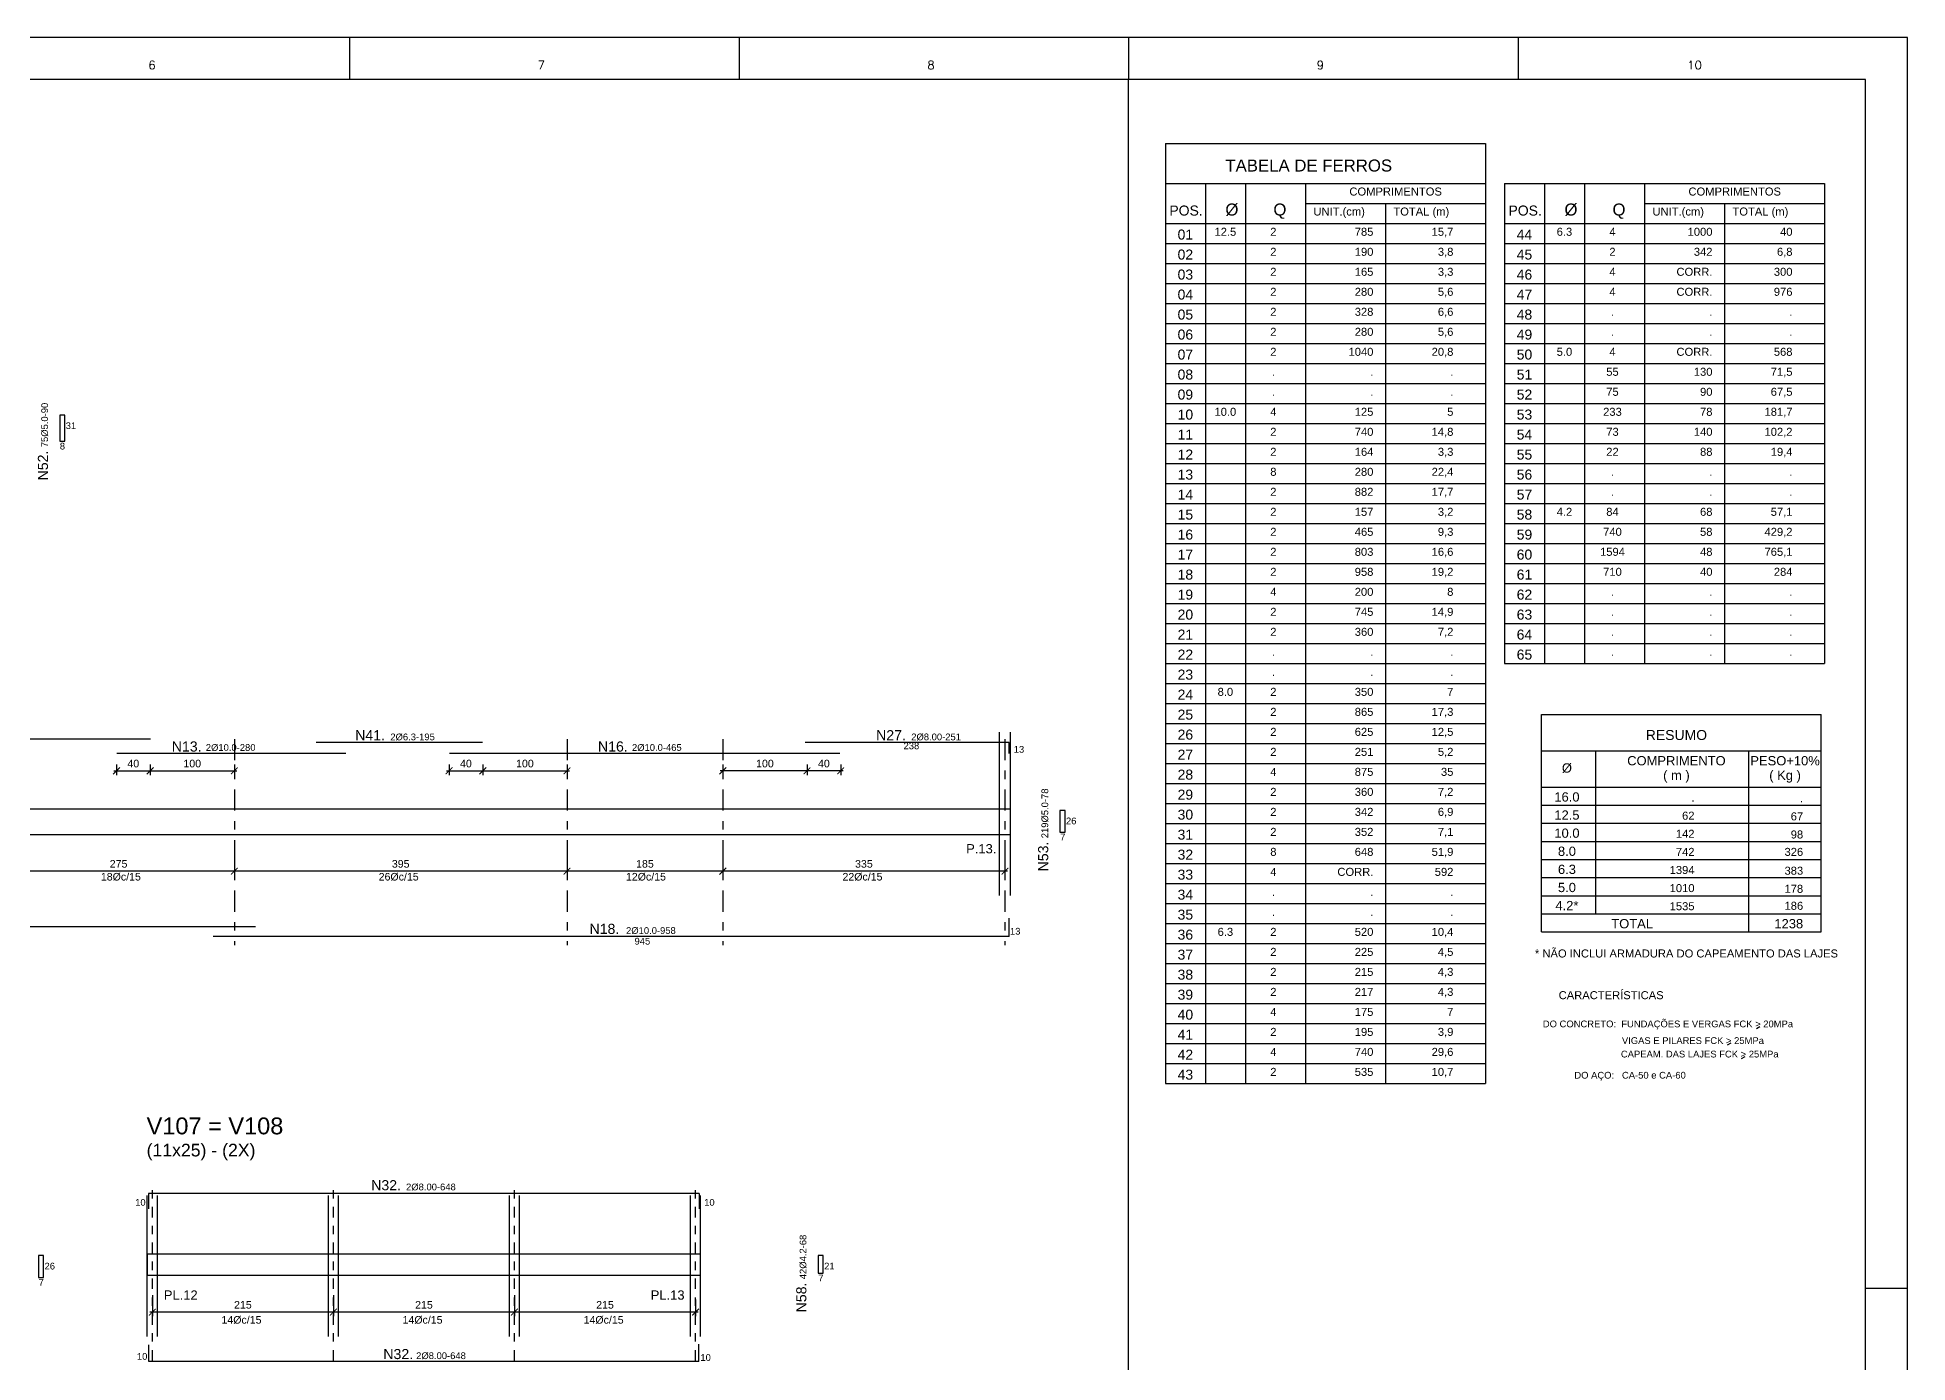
# Model space of a CAD drawing. Header units: millimetres. Extents: x 3659 to 4048, y 1324 to 1399.
# Drawn here: x 3746.09 to 3768.29, y 1338.3 to 1354.03 of the extents above; entities that cross this region are included whole.
import ezdxf
from ezdxf.enums import TextEntityAlignment as Align

# ---------------------------------------------------------------- set-up
doc = ezdxf.new("R2010")
doc.units = ezdxf.units.MM
doc.linetypes.add('CENTER', pattern=[2, 1.25, -0.25, 0.25, -0.25])
doc.linetypes.add('DASHDOT', pattern=[1, 0.5, -0.25, 0, -0.25])
for name, color, linetype in [('Cota', 7, 'Continuous'), ('eixo', 1, 'CENTER'), ('Ferragem', 4, 'Continuous'), ('forro', 7, 'Continuous'), ('HC_TABELA', 7, 'Continuous'), ('linha de corte', 1, 'Continuous'), ('Moldura', 2, 'Continuous'), ('Texto 1', 2, 'Continuous'), ('Texto 2', 4, 'Continuous'), ('Textos', 7, 'Continuous')]:
    doc.layers.add(name, color=color, linetype=linetype)
doc.styles.add('maloca 1', font='romans.shx')
doc.styles.add('ROMANS', font='arial.ttf')
doc.styles.get("Standard").update_dxf_attribs({"font": 'arial.ttf'})
doc.dimstyles.new('ISO-25', dxfattribs={"dimtxt": 2.5, "dimasz": 2.5, "dimexe": 1.25, "dimexo": 0.625, "dimtad": 1, "dimtxsty": 'Standard', "dimcen": 2.5, "dimadec": 0, "dimazin": 0, "dimtfac": 1, "dimtmove": 0, "dimatfit": 3, "dimfxl": 0, "dimarcsym": 0})

# ---------------------------------------------------------------- blocks, each defined once
blk = doc.blocks.new('_ArchTick')
at = {"color": 0, "linetype": 'ByBlock', "const_width": 0.15}
blk.add_lwpolyline([(-0.5, -0.5), (0.5, 0.5)], dxfattribs=at)
blk = doc.blocks.new('*D389')
at = {"layer": 'Cota', "color": 1, "lineweight": -2, "transparency": 16777216}
for p, q in [((3754.226, 1344.333), (3754.226, 1344.082)), ((3757.576, 1344.283), (3757.576, 1344.082)), ((3757.606, 1344.132), (3754.196, 1344.132))]:
    blk.add_line(p, q, dxfattribs=at)
at = {"layer": 'DEFPOINTS', "color": 0, "transparency": 16777216}
for p in [(3754.226, 1344.363), (3757.576, 1344.313), (3754.226, 1344.132)]:
    blk.add_point(p, dxfattribs=at)
at = {"layer": 'Cota', "color": 1, "lineweight": -2, "transparency": 16777216, "xscale": 0.08, "yscale": 0.08, "zscale": 0.08, "rotation": 180}
blk.add_blockref('_ArchTick', (3754.226, 1344.132), dxfattribs=at)
at = {"layer": 'Cota', "color": 1, "lineweight": -2, "transparency": 16777216, "xscale": 0.08, "yscale": 0.08, "zscale": 0.08}
blk.add_blockref('_ArchTick', (3757.576, 1344.132), dxfattribs=at)
at = {"layer": 'Cota', "color": 2, "transparency": 16777216, "insert": (3755.901, 1344.218), "char_height": 0.09, "attachment_point": 5, "style": 'ROMANS'}
blk.add_mtext('335', dxfattribs=at)
blk = doc.blocks.new('*D390')
at = {"layer": 'Cota', "color": 1, "lineweight": -2, "transparency": 16777216}
for p, q in [((3752.376, 1344.333), (3752.376, 1344.082)), ((3754.226, 1344.303), (3754.226, 1344.082)), ((3754.256, 1344.132), (3752.346, 1344.132))]:
    blk.add_line(p, q, dxfattribs=at)
at = {"layer": 'DEFPOINTS', "color": 0, "transparency": 16777216}
for p in [(3752.376, 1344.363), (3754.226, 1344.333), (3752.376, 1344.132)]:
    blk.add_point(p, dxfattribs=at)
at = {"layer": 'Cota', "color": 1, "lineweight": -2, "transparency": 16777216, "xscale": 0.08, "yscale": 0.08, "zscale": 0.08, "rotation": 180}
blk.add_blockref('_ArchTick', (3752.376, 1344.132), dxfattribs=at)
at = {"layer": 'Cota', "color": 1, "lineweight": -2, "transparency": 16777216, "xscale": 0.08, "yscale": 0.08, "zscale": 0.08}
blk.add_blockref('_ArchTick', (3754.226, 1344.132), dxfattribs=at)
at = {"layer": 'Cota', "color": 2, "transparency": 16777216, "insert": (3753.301, 1344.218), "char_height": 0.09, "attachment_point": 5, "style": 'ROMANS'}
blk.add_mtext('185', dxfattribs=at)
blk = doc.blocks.new('*D391')
at = {"layer": 'Cota', "color": 1, "lineweight": -2, "transparency": 16777216}
for p, q in [((3748.426, 1344.283), (3748.426, 1344.082)), ((3752.376, 1344.283), (3752.376, 1344.082)), ((3752.406, 1344.132), (3748.396, 1344.132))]:
    blk.add_line(p, q, dxfattribs=at)
at = {"layer": 'DEFPOINTS', "color": 0, "transparency": 16777216}
for p in [(3748.426, 1344.313), (3752.376, 1344.313), (3748.426, 1344.132)]:
    blk.add_point(p, dxfattribs=at)
at = {"layer": 'Cota', "color": 1, "lineweight": -2, "transparency": 16777216, "xscale": 0.08, "yscale": 0.08, "zscale": 0.08, "rotation": 180}
blk.add_blockref('_ArchTick', (3748.426, 1344.132), dxfattribs=at)
at = {"layer": 'Cota', "color": 1, "lineweight": -2, "transparency": 16777216, "xscale": 0.08, "yscale": 0.08, "zscale": 0.08}
blk.add_blockref('_ArchTick', (3752.376, 1344.132), dxfattribs=at)
at = {"layer": 'Cota', "color": 2, "transparency": 16777216, "insert": (3750.401, 1344.218), "char_height": 0.09, "attachment_point": 5, "style": 'ROMANS'}
blk.add_mtext('395', dxfattribs=at)
blk = doc.blocks.new('*D392')
at = {"layer": 'Cota', "color": 1, "lineweight": -2, "transparency": 16777216}
for p, q in [((3745.676, 1344.333), (3745.676, 1344.082)), ((3748.426, 1344.283), (3748.426, 1344.082)), ((3748.456, 1344.132), (3745.646, 1344.132))]:
    blk.add_line(p, q, dxfattribs=at)
at = {"layer": 'DEFPOINTS', "color": 0, "transparency": 16777216}
for p in [(3745.676, 1344.363), (3748.426, 1344.313), (3745.676, 1344.132)]:
    blk.add_point(p, dxfattribs=at)
at = {"layer": 'Cota', "color": 1, "lineweight": -2, "transparency": 16777216, "xscale": 0.08, "yscale": 0.08, "zscale": 0.08, "rotation": 180}
blk.add_blockref('_ArchTick', (3745.676, 1344.132), dxfattribs=at)
at = {"layer": 'Cota', "color": 1, "lineweight": -2, "transparency": 16777216, "xscale": 0.08, "yscale": 0.08, "zscale": 0.08}
blk.add_blockref('_ArchTick', (3748.426, 1344.132), dxfattribs=at)
at = {"layer": 'Cota', "color": 2, "transparency": 16777216, "insert": (3747.051, 1344.218), "char_height": 0.09, "attachment_point": 5, "style": 'ROMANS'}
blk.add_mtext('275', dxfattribs=at)
blk = doc.blocks.new('*D406')
at = {"layer": 'Cota', "color": 1, "lineweight": -2, "transparency": 16777216}
for p, q in [((3746.996, 1345.323), (3747.456, 1345.323)), ((3747.026, 1345.4), (3747.026, 1345.273)), ((3747.426, 1345.4), (3747.426, 1345.273))]:
    blk.add_line(p, q, dxfattribs=at)
at = {"layer": 'DEFPOINTS', "color": 0, "transparency": 16777216}
for p in [(3747.026, 1345.43), (3747.426, 1345.43), (3747.426, 1345.323)]:
    blk.add_point(p, dxfattribs=at)
at = {"layer": 'Cota', "color": 1, "lineweight": -2, "transparency": 16777216, "xscale": 0.08, "yscale": 0.08, "zscale": 0.08, "rotation": 180}
blk.add_blockref('_ArchTick', (3747.026, 1345.323), dxfattribs=at)
at = {"layer": 'Cota', "color": 1, "lineweight": -2, "transparency": 16777216, "xscale": 0.08, "yscale": 0.08, "zscale": 0.08}
blk.add_blockref('_ArchTick', (3747.426, 1345.323), dxfattribs=at)
at = {"layer": 'Cota', "color": 2, "transparency": 16777216, "insert": (3747.226, 1345.409), "char_height": 0.09, "attachment_point": 5, "style": 'ROMANS'}
blk.add_mtext('40', dxfattribs=at)
blk = doc.blocks.new('*D407')
at = {"layer": 'Cota', "color": 1, "lineweight": -2, "transparency": 16777216}
for p, q in [((3747.396, 1345.323), (3748.456, 1345.323)), ((3747.426, 1345.4), (3747.426, 1345.273)), ((3748.426, 1345.4), (3748.426, 1345.273))]:
    blk.add_line(p, q, dxfattribs=at)
at = {"layer": 'DEFPOINTS', "color": 0, "transparency": 16777216}
for p in [(3747.426, 1345.43), (3748.426, 1345.43), (3748.426, 1345.323)]:
    blk.add_point(p, dxfattribs=at)
at = {"layer": 'Cota', "color": 1, "lineweight": -2, "transparency": 16777216, "xscale": 0.08, "yscale": 0.08, "zscale": 0.08, "rotation": 180}
blk.add_blockref('_ArchTick', (3747.426, 1345.323), dxfattribs=at)
at = {"layer": 'Cota', "color": 1, "lineweight": -2, "transparency": 16777216, "xscale": 0.08, "yscale": 0.08, "zscale": 0.08}
blk.add_blockref('_ArchTick', (3748.426, 1345.323), dxfattribs=at)
at = {"layer": 'Cota', "color": 2, "transparency": 16777216, "insert": (3747.926, 1345.409), "char_height": 0.09, "attachment_point": 5, "style": 'ROMANS'}
blk.add_mtext('100', dxfattribs=at)
blk = doc.blocks.new('*D408')
at = {"layer": 'Cota', "color": 1, "lineweight": -2, "transparency": 16777216}
for p, q in [((3750.946, 1345.323), (3751.406, 1345.323)), ((3750.976, 1345.4), (3750.976, 1345.273)), ((3751.376, 1345.4), (3751.376, 1345.273))]:
    blk.add_line(p, q, dxfattribs=at)
at = {"layer": 'DEFPOINTS', "color": 0, "transparency": 16777216}
for p in [(3750.976, 1345.43), (3751.376, 1345.43), (3751.376, 1345.323)]:
    blk.add_point(p, dxfattribs=at)
at = {"layer": 'Cota', "color": 1, "lineweight": -2, "transparency": 16777216, "xscale": 0.08, "yscale": 0.08, "zscale": 0.08, "rotation": 180}
blk.add_blockref('_ArchTick', (3750.976, 1345.323), dxfattribs=at)
at = {"layer": 'Cota', "color": 1, "lineweight": -2, "transparency": 16777216, "xscale": 0.08, "yscale": 0.08, "zscale": 0.08}
blk.add_blockref('_ArchTick', (3751.376, 1345.323), dxfattribs=at)
at = {"layer": 'Cota', "color": 2, "transparency": 16777216, "insert": (3751.176, 1345.409), "char_height": 0.09, "attachment_point": 5, "style": 'ROMANS'}
blk.add_mtext('40', dxfattribs=at)
blk = doc.blocks.new('*D409')
at = {"layer": 'Cota', "color": 1, "lineweight": -2, "transparency": 16777216}
for p, q in [((3751.346, 1345.323), (3752.406, 1345.323)), ((3751.376, 1345.4), (3751.376, 1345.273)), ((3752.376, 1345.4), (3752.376, 1345.273))]:
    blk.add_line(p, q, dxfattribs=at)
at = {"layer": 'DEFPOINTS', "color": 0, "transparency": 16777216}
for p in [(3751.376, 1345.43), (3752.376, 1345.43), (3752.376, 1345.323)]:
    blk.add_point(p, dxfattribs=at)
at = {"layer": 'Cota', "color": 1, "lineweight": -2, "transparency": 16777216, "xscale": 0.08, "yscale": 0.08, "zscale": 0.08, "rotation": 180}
blk.add_blockref('_ArchTick', (3751.376, 1345.323), dxfattribs=at)
at = {"layer": 'Cota', "color": 1, "lineweight": -2, "transparency": 16777216, "xscale": 0.08, "yscale": 0.08, "zscale": 0.08}
blk.add_blockref('_ArchTick', (3752.376, 1345.323), dxfattribs=at)
at = {"layer": 'Cota', "color": 2, "transparency": 16777216, "insert": (3751.876, 1345.409), "char_height": 0.09, "attachment_point": 5, "style": 'ROMANS'}
blk.add_mtext('100', dxfattribs=at)
blk = doc.blocks.new('*D414')
at = {"layer": 'Cota', "color": 1, "lineweight": -2, "transparency": 16777216}
for p, q in [((3755.656, 1345.323), (3755.196, 1345.323)), ((3755.226, 1345.4), (3755.226, 1345.273)), ((3755.626, 1345.4), (3755.626, 1345.273))]:
    blk.add_line(p, q, dxfattribs=at)
at = {"layer": 'DEFPOINTS', "color": 0, "transparency": 16777216}
for p in [(3755.226, 1345.43), (3755.226, 1345.323), (3755.626, 1345.43)]:
    blk.add_point(p, dxfattribs=at)
at = {"layer": 'Cota', "color": 1, "lineweight": -2, "transparency": 16777216, "xscale": 0.08, "yscale": 0.08, "zscale": 0.08, "rotation": 180}
blk.add_blockref('_ArchTick', (3755.226, 1345.323), dxfattribs=at)
at = {"layer": 'Cota', "color": 1, "lineweight": -2, "transparency": 16777216, "xscale": 0.08, "yscale": 0.08, "zscale": 0.08}
blk.add_blockref('_ArchTick', (3755.626, 1345.323), dxfattribs=at)
at = {"layer": 'Cota', "color": 2, "transparency": 16777216, "insert": (3755.426, 1345.409), "char_height": 0.09, "attachment_point": 5, "style": 'ROMANS'}
blk.add_mtext('40', dxfattribs=at)
blk = doc.blocks.new('*D415')
at = {"layer": 'Cota', "color": 1, "lineweight": -2, "transparency": 16777216}
for p, q in [((3755.256, 1345.323), (3754.196, 1345.323)), ((3754.226, 1345.4), (3754.226, 1345.273)), ((3755.226, 1345.4), (3755.226, 1345.273))]:
    blk.add_line(p, q, dxfattribs=at)
at = {"layer": 'DEFPOINTS', "color": 0, "transparency": 16777216}
for p in [(3754.226, 1345.43), (3754.226, 1345.323), (3755.226, 1345.43)]:
    blk.add_point(p, dxfattribs=at)
at = {"layer": 'Cota', "color": 1, "lineweight": -2, "transparency": 16777216, "xscale": 0.08, "yscale": 0.08, "zscale": 0.08, "rotation": 180}
blk.add_blockref('_ArchTick', (3754.226, 1345.323), dxfattribs=at)
at = {"layer": 'Cota', "color": 1, "lineweight": -2, "transparency": 16777216, "xscale": 0.08, "yscale": 0.08, "zscale": 0.08}
blk.add_blockref('_ArchTick', (3755.226, 1345.323), dxfattribs=at)
at = {"layer": 'Cota', "color": 2, "transparency": 16777216, "insert": (3754.726, 1345.409), "char_height": 0.09, "attachment_point": 5, "style": 'ROMANS'}
blk.add_mtext('100', dxfattribs=at)
blk = doc.blocks.new('*D436')
at = {"layer": 'Cota', "color": 1, "lineweight": -2, "transparency": 16777216}
for p, q in [((3747.452, 1339.097), (3747.452, 1338.846)), ((3749.632, 1338.896), (3747.422, 1338.896)), ((3749.602, 1339.047), (3749.602, 1338.846))]:
    blk.add_line(p, q, dxfattribs=at)
at = {"layer": 'DEFPOINTS', "color": 0, "transparency": 16777216}
for p in [(3747.452, 1339.127), (3749.602, 1339.077), (3747.452, 1338.896)]:
    blk.add_point(p, dxfattribs=at)
at = {"layer": 'Cota', "color": 1, "lineweight": -2, "transparency": 16777216, "xscale": 0.08, "yscale": 0.08, "zscale": 0.08, "rotation": 180}
blk.add_blockref('_ArchTick', (3747.452, 1338.896), dxfattribs=at)
at = {"layer": 'Cota', "color": 1, "lineweight": -2, "transparency": 16777216, "xscale": 0.08, "yscale": 0.08, "zscale": 0.08}
blk.add_blockref('_ArchTick', (3749.602, 1338.896), dxfattribs=at)
at = {"layer": 'Cota', "color": 2, "transparency": 16777216, "insert": (3748.527, 1338.982), "char_height": 0.09, "attachment_point": 5, "style": 'ROMANS'}
blk.add_mtext('215', dxfattribs=at)
blk = doc.blocks.new('*D437')
at = {"layer": 'Cota', "color": 1, "lineweight": -2, "transparency": 16777216}
for p, q in [((3749.602, 1339.097), (3749.602, 1338.846)), ((3751.782, 1338.896), (3749.572, 1338.896)), ((3751.752, 1339.047), (3751.752, 1338.846))]:
    blk.add_line(p, q, dxfattribs=at)
at = {"layer": 'DEFPOINTS', "color": 0, "transparency": 16777216}
for p in [(3749.602, 1339.127), (3751.752, 1339.077), (3749.602, 1338.896)]:
    blk.add_point(p, dxfattribs=at)
at = {"layer": 'Cota', "color": 1, "lineweight": -2, "transparency": 16777216, "xscale": 0.08, "yscale": 0.08, "zscale": 0.08, "rotation": 180}
blk.add_blockref('_ArchTick', (3749.602, 1338.896), dxfattribs=at)
at = {"layer": 'Cota', "color": 1, "lineweight": -2, "transparency": 16777216, "xscale": 0.08, "yscale": 0.08, "zscale": 0.08}
blk.add_blockref('_ArchTick', (3751.752, 1338.896), dxfattribs=at)
at = {"layer": 'Cota', "color": 2, "transparency": 16777216, "insert": (3750.677, 1338.982), "char_height": 0.09, "attachment_point": 5, "style": 'ROMANS'}
blk.add_mtext('215', dxfattribs=at)
blk = doc.blocks.new('*D438')
at = {"layer": 'Cota', "color": 1, "lineweight": -2, "transparency": 16777216}
for p, q in [((3751.752, 1339.097), (3751.752, 1338.846)), ((3753.932, 1338.896), (3751.722, 1338.896)), ((3753.902, 1339.047), (3753.902, 1338.846))]:
    blk.add_line(p, q, dxfattribs=at)
at = {"layer": 'DEFPOINTS', "color": 0, "transparency": 16777216}
for p in [(3751.752, 1339.127), (3753.902, 1339.077), (3751.752, 1338.896)]:
    blk.add_point(p, dxfattribs=at)
at = {"layer": 'Cota', "color": 1, "lineweight": -2, "transparency": 16777216, "xscale": 0.08, "yscale": 0.08, "zscale": 0.08, "rotation": 180}
blk.add_blockref('_ArchTick', (3751.752, 1338.896), dxfattribs=at)
at = {"layer": 'Cota', "color": 1, "lineweight": -2, "transparency": 16777216, "xscale": 0.08, "yscale": 0.08, "zscale": 0.08}
blk.add_blockref('_ArchTick', (3753.902, 1338.896), dxfattribs=at)
at = {"layer": 'Cota', "color": 2, "transparency": 16777216, "insert": (3752.827, 1338.982), "char_height": 0.09, "attachment_point": 5, "style": 'ROMANS'}
blk.add_mtext('215', dxfattribs=at)

msp = doc.modelspace()

# ---------------------------------------------------------------- linework, layer by layer
at = {"layer": 'eixo', "linetype": 'DASHDOT', "ltscale": 0.5}
for p, q in [((3748.425695, 1345.700464), (3748.425695, 1343.25139)), ((3752.375695, 1345.700464), (3752.375695, 1343.25139)), ((3754.225695, 1345.700464), (3754.225695, 1343.25139)), ((3757.575695, 1345.700464), (3757.575695, 1343.25139))]:
    msp.add_line(p, q, dxfattribs=at)
at = {"layer": 'eixo', "ltscale": 0.1}
for p, q in [((3747.452171, 1338.320895), (3747.452171, 1340.414548)), ((3749.602171, 1338.320895), (3749.602171, 1340.414548)), ((3751.752171, 1338.320895), (3751.752171, 1340.414548)), ((3753.902171, 1338.320895), (3753.902171, 1340.414548))]:
    msp.add_line(p, q, dxfattribs=at)
at = {"layer": 'Ferragem'}
for p, q in [((3741.159331, 1345.702719), (3747.42861, 1345.702719)), ((3747.03181, 1345.533507), (3749.749374, 1345.533507)), ((3751.37278, 1345.657719), (3749.398804, 1345.657719)), ((3750.98181, 1345.533507), (3755.614674, 1345.533507)), ((3757.624285, 1343.357079), (3757.624285, 1343.572968)), ((3748.675695, 1343.472369), (3739.925695, 1343.472369)), ((3757.624285, 1343.357079), (3748.175695, 1343.357079)), ((3753.945298, 1340.302852), (3747.4065, 1340.302852)), ((3747.4065, 1340.302852), (3747.4065, 1340.121337)), ((3753.945298, 1340.302852), (3753.945298, 1340.121337)), ((3747.411081, 1338.308621), (3747.411081, 1338.505702)), ((3753.941215, 1338.308621), (3753.941215, 1338.515394)), ((3753.941215, 1338.308621), (3747.411081, 1338.308621))]:
    msp.add_line(p, q, dxfattribs=at)
for points in [[(3746.352462, 1349.236475), (3746.412462, 1349.236475), (3746.412462, 1349.546475), (3746.352462, 1349.546475)], [(3758.229382, 1344.59377), (3758.289382, 1344.59377), (3758.289382, 1344.85377), (3758.229382, 1344.85377)], [(3746.100951, 1339.307854), (3746.160951, 1339.307854), (3746.160951, 1339.567854), (3746.100951, 1339.567854)], [(3755.357731, 1339.357854), (3755.417731, 1339.357854), (3755.417731, 1339.567854), (3755.357731, 1339.567854)]]:
    msp.add_lwpolyline(points, close=True, dxfattribs=at)
msp.add_lwpolyline([(3757.626098, 1345.527719), (3757.626098, 1345.657719), (3755.20333, 1345.657719)], dxfattribs=at)
at = {"layer": 'forro'}
for points in [[(3724.265695, 1344.568939), (3757.640695, 1344.568939), (3757.640695, 1344.868939), (3724.265695, 1344.868939)], [(3747.392171, 1339.333023), (3753.962171, 1339.333023), (3753.962171, 1339.583023), (3747.392171, 1339.583023)]]:
    msp.add_lwpolyline(points, close=True, dxfattribs=at)
at = {"layer": 'HC_TABELA', "color": 3}
for p, q in [((3759.48069, 1352.771228), (3763.28069, 1352.771228)), ((3759.48069, 1352.771228), (3759.48069, 1341.608728)), ((3763.28069, 1352.771228), (3763.28069, 1341.608728)), ((3759.48069, 1352.296228), (3763.28069, 1352.296228)), ((3759.95569, 1352.296228), (3759.95569, 1341.608728)), ((3760.43069, 1352.296228), (3760.43069, 1341.608728)), ((3761.14319, 1352.296228), (3761.14319, 1341.608728)), ((3763.507017, 1352.296228), (3767.307017, 1352.296228)), ((3763.507017, 1352.296228), (3767.307017, 1352.296228)), ((3763.507017, 1352.296228), (3763.507017, 1346.596228)), ((3763.982017, 1352.296228), (3763.982017, 1346.596228)), ((3764.457017, 1352.296228), (3764.457017, 1346.596228)), ((3765.169517, 1352.296228), (3765.169517, 1346.596228)), ((3767.307017, 1352.296228), (3767.307017, 1346.596228)), ((3761.14319, 1352.058728), (3763.28069, 1352.058728)), ((3762.09319, 1352.058728), (3762.09319, 1341.608728)), ((3765.169517, 1352.058728), (3767.307017, 1352.058728)), ((3766.119517, 1352.058728), (3766.119517, 1346.596228)), ((3759.48069, 1351.821228), (3763.28069, 1351.821228)), ((3763.507017, 1351.821228), (3767.307017, 1351.821228)), ((3763.507017, 1350.396228), (3767.307017, 1350.396228)), ((3759.48069, 1349.683728), (3763.28069, 1349.683728)), ((3763.507017, 1348.496228), (3767.307017, 1348.496228)), ((3759.48069, 1346.358728), (3763.28069, 1346.358728)), ((3763.948007, 1345.989954), (3767.26887, 1345.989954)), ((3763.948007, 1343.410104), (3763.948007, 1345.989954)), ((3767.26887, 1343.410104), (3767.26887, 1345.989954)), ((3763.948007, 1345.559979), (3767.26887, 1345.559979)), ((3764.592969, 1343.625092), (3764.592969, 1345.559979)), ((3766.40892, 1343.410104), (3766.40892, 1345.559979)), ((3763.948007, 1345.130004), (3767.26887, 1345.130004)), ((3763.948007, 1345.130004), (3767.26887, 1345.130004)), ((3763.948007, 1344.485042), (3767.26887, 1344.485042)), ((3759.48069, 1343.508728), (3763.28069, 1343.508728)), ((3763.948007, 1343.625092), (3767.26887, 1343.625092)), ((3763.948007, 1343.410104), (3767.26887, 1343.410104)), ((3759.48069, 1341.608728), (3763.28069, 1341.608728))]:
    msp.add_line(p, q, dxfattribs=at)
at = {"layer": 'HC_TABELA', "color": 1}
for p, q in [((3759.48069, 1351.583728), (3763.28069, 1351.583728)), ((3763.507017, 1351.583728), (3767.307017, 1351.583728)), ((3759.48069, 1351.346228), (3763.28069, 1351.346228)), ((3763.507017, 1351.346228), (3767.307017, 1351.346228)), ((3759.48069, 1351.108728), (3763.28069, 1351.108728)), ((3763.507017, 1351.108728), (3767.307017, 1351.108728)), ((3759.48069, 1350.871228), (3763.28069, 1350.871228)), ((3763.507017, 1350.871228), (3767.307017, 1350.871228)), ((3759.48069, 1350.633728), (3763.28069, 1350.633728)), ((3763.507017, 1350.633728), (3767.307017, 1350.633728)), ((3759.48069, 1350.396228), (3763.28069, 1350.396228)), ((3759.48069, 1350.158728), (3763.28069, 1350.158728)), ((3763.507017, 1350.158728), (3767.307017, 1350.158728)), ((3759.48069, 1349.921228), (3763.28069, 1349.921228)), ((3763.507017, 1349.921228), (3767.307017, 1349.921228)), ((3763.507017, 1349.683728), (3767.307017, 1349.683728)), ((3759.48069, 1349.446228), (3763.28069, 1349.446228)), ((3763.507017, 1349.446228), (3767.307017, 1349.446228)), ((3759.48069, 1349.208728), (3763.28069, 1349.208728)), ((3759.48069, 1349.208728), (3763.28069, 1349.208728)), ((3763.507017, 1349.208728), (3767.307017, 1349.208728)), ((3759.48069, 1348.971228), (3763.28069, 1348.971228)), ((3763.507017, 1348.971228), (3767.307017, 1348.971228)), ((3759.48069, 1348.733728), (3763.28069, 1348.733728)), ((3763.507017, 1348.733728), (3767.307017, 1348.733728)), ((3763.507017, 1348.733728), (3767.307017, 1348.733728)), ((3759.48069, 1348.496228), (3763.28069, 1348.496228)), ((3759.48069, 1348.258728), (3763.28069, 1348.258728)), ((3763.507017, 1348.258728), (3767.307017, 1348.258728)), ((3759.48069, 1348.021228), (3763.28069, 1348.021228)), ((3763.507017, 1348.021228), (3767.307017, 1348.021228)), ((3759.48069, 1347.783728), (3763.28069, 1347.783728)), ((3763.507017, 1347.783728), (3767.307017, 1347.783728)), ((3759.48069, 1347.546228), (3763.28069, 1347.546228)), ((3763.507017, 1347.546228), (3767.307017, 1347.546228)), ((3759.48069, 1347.308728), (3763.28069, 1347.308728)), ((3763.507017, 1347.308728), (3767.307017, 1347.308728)), ((3759.48069, 1347.071228), (3763.28069, 1347.071228)), ((3763.507017, 1347.071228), (3767.307017, 1347.071228)), ((3759.48069, 1346.833728), (3763.28069, 1346.833728)), ((3763.507017, 1346.833728), (3767.307017, 1346.833728)), ((3759.48069, 1346.596228), (3763.28069, 1346.596228)), ((3763.507017, 1346.596228), (3767.307017, 1346.596228)), ((3759.48069, 1346.121228), (3763.28069, 1346.121228)), ((3759.48069, 1345.883728), (3763.28069, 1345.883728)), ((3759.48069, 1345.883728), (3763.28069, 1345.883728)), ((3759.48069, 1345.646228), (3763.28069, 1345.646228)), ((3759.48069, 1345.408728), (3763.28069, 1345.408728)), ((3759.48069, 1345.171228), (3763.28069, 1345.171228)), ((3759.48069, 1344.933728), (3763.28069, 1344.933728)), ((3763.948007, 1344.915017), (3767.26887, 1344.915017)), ((3759.48069, 1344.696228), (3763.28069, 1344.696228)), ((3763.948007, 1344.700029), (3767.26887, 1344.700029)), ((3759.48069, 1344.458728), (3763.28069, 1344.458728)), ((3759.48069, 1344.221228), (3763.28069, 1344.221228)), ((3763.948007, 1344.270054), (3767.26887, 1344.270054)), ((3759.48069, 1343.983728), (3763.28069, 1343.983728)), ((3763.948007, 1344.055067), (3767.26887, 1344.055067)), ((3759.48069, 1343.746228), (3763.28069, 1343.746228)), ((3763.948007, 1343.840079), (3767.26887, 1343.840079)), ((3763.948007, 1343.625092), (3767.26887, 1343.625092)), ((3759.48069, 1343.271228), (3763.28069, 1343.271228)), ((3759.48069, 1343.033728), (3763.28069, 1343.033728)), ((3759.48069, 1342.796228), (3763.28069, 1342.796228)), ((3759.48069, 1342.558728), (3763.28069, 1342.558728)), ((3759.48069, 1342.321228), (3763.28069, 1342.321228)), ((3759.48069, 1342.083728), (3763.28069, 1342.083728)), ((3759.48069, 1341.846228), (3763.28069, 1341.846228)), ((3759.48069, 1341.608728), (3763.28069, 1341.608728))]:
    msp.add_line(p, q, dxfattribs=at)
at = {"layer": 'linha de corte', "ltscale": 0.1}
for p, q in [((3757.510695, 1343.84087), (3757.510695, 1345.783914)), ((3757.640695, 1343.84087), (3757.640695, 1345.783914)), ((3747.392171, 1338.604954), (3747.392171, 1340.280229)), ((3747.512171, 1338.604954), (3747.512171, 1340.280229)), ((3749.542171, 1338.604954), (3749.542171, 1340.280229)), ((3749.662171, 1338.604954), (3749.662171, 1340.280229)), ((3751.692171, 1338.604954), (3751.692171, 1340.280229)), ((3751.812171, 1338.604954), (3751.812171, 1340.280229)), ((3753.842171, 1338.604954), (3753.842171, 1340.280229)), ((3753.962171, 1338.604954), (3753.962171, 1340.280229))]:
    msp.add_line(p, q, dxfattribs=at)
at = {"layer": 'Moldura', "color": 1}
for p, q in [((3749.79388, 1354.03132), (3749.79388, 1353.53132)), ((3754.41888, 1354.03132), (3754.41888, 1353.53132)), ((3759.04388, 1354.03132), (3759.04388, 1353.53132)), ((3759.04388, 1354.03132), (3759.04388, 1353.53132)), ((3759.04388, 1354.03132), (3759.04388, 1353.53132)), ((3759.04388, 1354.03132), (3759.04388, 1353.53132)), ((3759.04388, 1354.03132), (3759.04388, 1353.53132)), ((3763.66888, 1354.03132), (3763.66888, 1353.53132)), ((3759.04388, 1324.83132), (3759.04388, 1353.53132)), ((3767.79388, 1339.18132), (3768.29388, 1339.18132))]:
    msp.add_line(p, q, dxfattribs=at)
msp.add_lwpolyline([(3721.66888, 1324.33132), (3768.29388, 1324.33132), (3768.29388, 1354.03132), (3721.66888, 1354.03132)], close=True, dxfattribs=at)
at = {"layer": 'Moldura', "color": 6}
msp.add_lwpolyline([(3722.91888, 1324.83132), (3767.79388, 1324.83132), (3767.79388, 1353.53132), (3722.91888, 1353.53132)], close=True, dxfattribs=at)
at = {"layer": 'Texto 1'}
for p, q in [((3766.49811, 1342.264157), (3766.54045, 1342.288602)), ((3766.155734, 1342.069169), (3766.197542, 1342.093307)), ((3766.322716, 1341.906258), (3766.364524, 1341.930396))]:
    msp.add_line(p, q, dxfattribs=at)

# ---------------------------------------------------------------- texts
at = {"layer": 'Cota', "color": 2, "char_height": 0.09, "attachment_point": 5, "style": 'ROMANS'}
for s, insert in [('  18%%Cc/15', (3747.043526, 1344.063934)), ('   26%%Cc/15', (3750.32453, 1344.063934)), ('   12%%Cc/15', (3753.260734, 1344.063934)), ('   22%%Cc/15', (3755.831908, 1344.063934)), ('  14%%Cc/15', (3748.475587, 1338.802618)), ('  14%%Cc/15', (3750.625587, 1338.802618)), ('  14%%Cc/15', (3752.775587, 1338.802618))]:
    msp.add_mtext(s, dxfattribs=dict(at, insert=insert))
at = {"layer": 'HC_TABELA', "color": 4}
msp.add_text('TABELA DE FERROS', height=0.1425, dxfattribs=at).set_placement((3760.19319, 1352.438728))
at = {"layer": 'HC_TABELA', "color": 3}
for s, height, p in [('COMPRIMENTOS', 0.095, (3761.66569, 1352.153728)), ('COMPRIMENTOS', 0.095, (3765.692017, 1352.153728)), ('POS.', 0.11875, (3759.52819, 1351.916228)), ('%%C', 0.1425, (3760.19319, 1351.916228)), ('Q', 0.1425, (3760.76319, 1351.916228)), ('UNIT.(cm)', 0.095, (3761.23819, 1351.916228)), ('TOTAL (m)', 0.095, (3762.18819, 1351.916228)), ('POS.', 0.11875, (3763.554517, 1351.916228)), ('%%C', 0.1425, (3764.219517, 1351.916228)), ('Q', 0.1425, (3764.789517, 1351.916228)), ('UNIT.(cm)', 0.095, (3765.264517, 1351.916228)), ('TOTAL (m)', 0.095, (3766.214517, 1351.916228))]:
    msp.add_text(s, height=height, dxfattribs=at).set_placement(p)
for s, height, p in [('01', 0.11875, (3759.71819, 1351.631228)), ('44', 0.11875, (3763.744517, 1351.631228)), ('02', 0.11875, (3759.71819, 1351.393728)), ('45', 0.11875, (3763.744517, 1351.393728)), ('03', 0.11875, (3759.71819, 1351.156228)), ('46', 0.11875, (3763.744517, 1351.156228)), ('04', 0.11875, (3759.71819, 1350.918728)), ('47', 0.11875, (3763.744517, 1350.918728)), ('05', 0.11875, (3759.71819, 1350.681228)), ('48', 0.11875, (3763.744517, 1350.681228)), ('06', 0.11875, (3759.71819, 1350.443728)), ('49', 0.11875, (3763.744517, 1350.443728)), ('07', 0.11875, (3759.71819, 1350.206228)), ('50', 0.11875, (3763.744517, 1350.206228)), ('08', 0.11875, (3759.71819, 1349.968728)), ('51', 0.11875, (3763.744517, 1349.968728)), ('09', 0.11875, (3759.71819, 1349.731228)), ('52', 0.11875, (3763.744517, 1349.731228)), ('10', 0.11875, (3759.71819, 1349.493728)), ('53', 0.11875, (3763.744517, 1349.493728)), ('11', 0.11875, (3759.71819, 1349.256228)), ('54', 0.11875, (3763.744517, 1349.256228)), ('12', 0.11875, (3759.71819, 1349.018728)), ('55', 0.11875, (3763.744517, 1349.018728)), ('13', 0.11875, (3759.71819, 1348.781228)), ('56', 0.11875, (3763.744517, 1348.781228)), ('14', 0.11875, (3759.71819, 1348.543728)), ('57', 0.11875, (3763.744517, 1348.543728)), ('15', 0.11875, (3759.71819, 1348.306228)), ('58', 0.11875, (3763.744517, 1348.306228)), ('16', 0.11875, (3759.71819, 1348.068728)), ('59', 0.11875, (3763.744517, 1348.068728)), ('17', 0.11875, (3759.71819, 1347.831228)), ('60', 0.11875, (3763.744517, 1347.831228)), ('18', 0.11875, (3759.71819, 1347.593728)), ('61', 0.11875, (3763.744517, 1347.593728)), ('19', 0.11875, (3759.71819, 1347.356228)), ('62', 0.11875, (3763.744517, 1347.356228)), ('20', 0.11875, (3759.71819, 1347.118728)), ('63', 0.11875, (3763.744517, 1347.118728)), ('21', 0.11875, (3759.71819, 1346.881228)), ('64', 0.11875, (3763.744517, 1346.881228)), ('22', 0.11875, (3759.71819, 1346.643728)), ('65', 0.11875, (3763.744517, 1346.643728)), ('23', 0.11875, (3759.71819, 1346.406228)), ('24', 0.11875, (3759.71819, 1346.168728)), ('25', 0.11875, (3759.71819, 1345.931228)), ('26', 0.11875, (3759.71819, 1345.693728)), ('RESUMO', 0.11875, (3765.54897, 1345.688972)), ('27', 0.11875, (3759.71819, 1345.456228)), ('28', 0.11875, (3759.71819, 1345.218728)), ('%%C', 0.11, (3764.248989, 1345.301994)), ('COMPRIMENTO', 0.11, (3765.54897, 1345.387989)), ('( m )', 0.11, (3765.54897, 1345.215999)), ('PESO+10%%%', 0.11, (3766.838895, 1345.387989)), ('( Kg )', 0.11, (3766.838895, 1345.215999)), ('29', 0.11875, (3759.71819, 1344.981228)), ('16.0', 0.11, (3764.248989, 1344.958014)), ('30', 0.11875, (3759.71819, 1344.743728)), ('12.5', 0.11, (3764.248989, 1344.743027)), ('31', 0.11875, (3759.71819, 1344.506228)), ('10.0', 0.11, (3764.248989, 1344.528039)), ('8.0', 0.11, (3764.248989, 1344.313052)), ('32', 0.11875, (3759.71819, 1344.268728)), ('6.3', 0.11, (3764.248989, 1344.098064)), ('33', 0.11875, (3759.71819, 1344.031228)), ('5.0', 0.11, (3764.248989, 1343.883077)), ('34', 0.11875, (3759.71819, 1343.793728)), ('4.2*', 0.11, (3764.248989, 1343.668089)), ('35', 0.11875, (3759.71819, 1343.556228)), ('TOTAL', 0.11, (3765.022944, 1343.453102)), ('36', 0.11875, (3759.71819, 1343.318728)), ('37', 0.11875, (3759.71819, 1343.081228)), ('38', 0.11875, (3759.71819, 1342.843728)), ('39', 0.11875, (3759.71819, 1342.606228)), ('40', 0.11875, (3759.71819, 1342.368728)), ('41', 0.11875, (3759.71819, 1342.131228)), ('42', 0.11875, (3759.71819, 1341.893728)), ('43', 0.11875, (3759.71819, 1341.656228))]:
    msp.add_text(s, height=height, dxfattribs=at).set_placement(p, align=Align.CENTER)
at = {"layer": 'HC_TABELA', "color": 2}
for s, p in [('12.5', (3760.19319, 1351.675874)), ('2', (3760.76319, 1351.675874)), ('6.3', (3764.219517, 1351.675874)), ('4', (3764.789517, 1351.675874)), ('2', (3760.76319, 1351.438374)), ('2', (3764.789517, 1351.438374)), ('2', (3760.76319, 1351.200874)), ('4', (3764.789517, 1351.200874)), ('2', (3760.76319, 1350.963374)), ('4', (3764.789517, 1350.963374)), ('2', (3760.76319, 1350.725874)), ('.', (3764.789517, 1350.725874)), ('2', (3760.76319, 1350.488374)), ('.', (3764.789517, 1350.488374)), ('2', (3760.76319, 1350.250874)), ('5.0', (3764.219517, 1350.250874)), ('4', (3764.789517, 1350.250874)), ('.', (3760.76319, 1350.013374)), ('55', (3764.789517, 1350.013374)), ('.', (3760.76319, 1349.775874)), ('75', (3764.789517, 1349.775874)), ('10.0', (3760.19319, 1349.538374)), ('4', (3760.76319, 1349.538374)), ('233', (3764.789517, 1349.538374)), ('2', (3760.76319, 1349.300874)), ('73', (3764.789517, 1349.300874)), ('2', (3760.76319, 1349.063374)), ('22', (3764.789517, 1349.063374)), ('8', (3760.76319, 1348.825874)), ('.', (3764.789517, 1348.825874)), ('2', (3760.76319, 1348.588374)), ('2', (3760.76319, 1348.350874)), ('4.2', (3764.219517, 1348.350874)), ('84', (3764.789517, 1348.350874)), ('.', (3764.789517, 1348.588374)), ('2', (3760.76319, 1348.113374)), ('740', (3764.789517, 1348.113374)), ('2', (3760.76319, 1347.875874)), ('1594', (3764.789517, 1347.875874)), ('2', (3760.76319, 1347.638374)), ('710', (3764.789517, 1347.638374)), ('4', (3760.76319, 1347.400874)), ('.', (3764.789517, 1347.400874)), ('2', (3760.76319, 1347.163374)), ('.', (3764.789517, 1347.163374)), ('2', (3760.76319, 1346.925874)), ('.', (3764.789517, 1346.925874)), ('.', (3760.76319, 1346.688374)), ('.', (3764.789517, 1346.688374)), ('.', (3760.76319, 1346.450874)), ('8.0', (3760.19319, 1346.213374)), ('2', (3760.76319, 1346.213374)), ('2', (3760.76319, 1345.975874)), ('2', (3760.76319, 1345.738374)), ('2', (3760.76319, 1345.500874)), ('4', (3760.76319, 1345.263374)), ('2', (3760.76319, 1345.025874)), ('2', (3760.76319, 1344.788374)), ('2', (3760.76319, 1344.550874)), ('8', (3760.76319, 1344.313374)), ('4', (3760.76319, 1344.075874)), ('.', (3760.76319, 1343.838374)), ('.', (3760.76319, 1343.600874)), ('6.3', (3760.19319, 1343.363374)), ('2', (3760.76319, 1343.363374)), ('2', (3760.76319, 1343.125874)), ('2', (3760.76319, 1342.888374)), ('2', (3760.76319, 1342.650874)), ('4', (3760.76319, 1342.413374)), ('2', (3760.76319, 1342.175874)), ('4', (3760.76319, 1341.938374)), ('2', (3760.76319, 1341.700874))]:
    msp.add_text(s, height=0.095, dxfattribs=at).set_placement(p, align=Align.CENTER)
for s, p in [('785', (3761.95069, 1351.675874)), ('15,7', (3762.90069, 1351.675874)), ('1000', (3765.977017, 1351.675874)), ('40', (3766.927017, 1351.675874)), ('190', (3761.95069, 1351.438374)), ('3,8', (3762.90069, 1351.438374)), ('342', (3765.977017, 1351.438374)), ('6,8', (3766.927017, 1351.438374)), ('165', (3761.95069, 1351.200874)), ('3,3', (3762.90069, 1351.200874)), ('CORR.', (3765.977017, 1351.200874)), ('300', (3766.927017, 1351.200874)), ('280', (3761.95069, 1350.963374)), ('5,6', (3762.90069, 1350.963374)), ('CORR.', (3765.977017, 1350.963374)), ('976', (3766.927017, 1350.963374)), ('328', (3761.95069, 1350.725874)), ('6,6', (3762.90069, 1350.725874)), ('.', (3765.977017, 1350.725874)), ('.', (3766.927017, 1350.725874)), ('280', (3761.95069, 1350.488374)), ('5,6', (3762.90069, 1350.488374)), ('.', (3765.977017, 1350.488374)), ('.', (3766.927017, 1350.488374)), ('1040', (3761.95069, 1350.250874)), ('20,8', (3762.90069, 1350.250874)), ('CORR.', (3765.977017, 1350.250874)), ('568', (3766.927017, 1350.250874)), ('.', (3761.95069, 1350.013374)), ('.', (3762.90069, 1350.013374)), ('130', (3765.977017, 1350.013374)), ('71,5', (3766.927017, 1350.013374)), ('.', (3761.95069, 1349.775874)), ('.', (3762.90069, 1349.775874)), ('90', (3765.977017, 1349.775874)), ('67,5', (3766.927017, 1349.775874)), ('125', (3761.95069, 1349.538374)), ('5', (3762.90069, 1349.538374)), ('78', (3765.977017, 1349.538374)), ('181,7', (3766.927017, 1349.538374)), ('740', (3761.95069, 1349.300874)), ('14,8', (3762.90069, 1349.300874)), ('140', (3765.977017, 1349.300874)), ('102,2', (3766.927017, 1349.300874)), ('164', (3761.95069, 1349.063374)), ('3,3', (3762.90069, 1349.063374)), ('88', (3765.977017, 1349.063374)), ('19,4', (3766.927017, 1349.063374)), ('280', (3761.95069, 1348.825874)), ('22,4', (3762.90069, 1348.825874)), ('.', (3765.977017, 1348.825874)), ('.', (3766.927017, 1348.825874)), ('882', (3761.95069, 1348.588374)), ('17,7', (3762.90069, 1348.588374)), ('157', (3761.95069, 1348.350874)), ('3,2', (3762.90069, 1348.350874)), ('68', (3765.977017, 1348.350874)), ('.', (3765.977017, 1348.588374)), ('57,1', (3766.927017, 1348.350874)), ('.', (3766.927017, 1348.588374)), ('465', (3761.95069, 1348.113374)), ('9,3', (3762.90069, 1348.113374)), ('58', (3765.977017, 1348.113374)), ('429,2', (3766.927017, 1348.113374)), ('803', (3761.95069, 1347.875874)), ('16,6', (3762.90069, 1347.875874)), ('48', (3765.977017, 1347.875874)), ('765,1', (3766.927017, 1347.875874)), ('958', (3761.95069, 1347.638374)), ('19,2', (3762.90069, 1347.638374)), ('40', (3765.977017, 1347.638374)), ('284', (3766.927017, 1347.638374)), ('200', (3761.95069, 1347.400874)), ('8', (3762.90069, 1347.400874)), ('.', (3765.977017, 1347.400874)), ('.', (3766.927017, 1347.400874)), ('745', (3761.95069, 1347.163374)), ('14,9', (3762.90069, 1347.163374)), ('.', (3765.977017, 1347.163374)), ('.', (3766.927017, 1347.163374)), ('360', (3761.95069, 1346.925874)), ('7,2', (3762.90069, 1346.925874)), ('.', (3765.977017, 1346.925874)), ('.', (3766.927017, 1346.925874)), ('.', (3761.95069, 1346.688374)), ('.', (3762.90069, 1346.688374)), ('.', (3765.977017, 1346.688374)), ('.', (3766.927017, 1346.688374)), ('.', (3761.95069, 1346.450874)), ('.', (3762.90069, 1346.450874)), ('350', (3761.95069, 1346.213374)), ('7', (3762.90069, 1346.213374)), ('865', (3761.95069, 1345.975874)), ('17,3', (3762.90069, 1345.975874)), ('625', (3761.95069, 1345.738374)), ('12,5', (3762.90069, 1345.738374)), ('251', (3761.95069, 1345.500874)), ('5,2', (3762.90069, 1345.500874)), ('875', (3761.95069, 1345.263374)), ('35', (3762.90069, 1345.263374)), ('360', (3761.95069, 1345.025874)), ('7,2', (3762.90069, 1345.025874)), ('342', (3761.95069, 1344.788374)), ('6,9', (3762.90069, 1344.788374)), ('62', (3765.763957, 1344.743027)), ('.', (3765.763957, 1344.958014)), ('.', (3767.053882, 1344.949832)), ('352', (3761.95069, 1344.550874)), ('7,1', (3762.90069, 1344.550874)), ('142', (3765.763957, 1344.528039)), ('98', (3767.053882, 1344.519857)), ('67', (3767.053882, 1344.734845)), ('648', (3761.95069, 1344.313374)), ('51,9', (3762.90069, 1344.313374)), ('742', (3765.763957, 1344.313052)), ('326', (3767.053882, 1344.313052)), ('CORR.', (3761.95069, 1344.075874)), ('592', (3762.90069, 1344.075874)), ('1394', (3765.763957, 1344.098064)), ('383', (3767.053882, 1344.08952)), ('1010', (3765.763957, 1343.883077)), ('178', (3767.053882, 1343.874533)), ('.', (3761.95069, 1343.838374)), ('.', (3762.90069, 1343.838374)), ('1535', (3765.763957, 1343.668089)), ('186', (3767.053882, 1343.67307)), ('.', (3761.95069, 1343.600874)), ('.', (3762.90069, 1343.600874)), ('520', (3761.95069, 1343.363374)), ('10,4', (3762.90069, 1343.363374)), ('225', (3761.95069, 1343.125874)), ('4,5', (3762.90069, 1343.125874)), ('* NÃO INCLUI ARMADURA DO CAPEAMENTO DAS LAJES', (3767.467482, 1343.106815)), ('215', (3761.95069, 1342.888374)), ('4,3', (3762.90069, 1342.888374)), ('217', (3761.95069, 1342.650874)), ('4,3', (3762.90069, 1342.650874)), ('175', (3761.95069, 1342.413374)), ('7', (3762.90069, 1342.413374)), ('195', (3761.95069, 1342.175874)), ('3,9', (3762.90069, 1342.175874)), ('740', (3761.95069, 1341.938374)), ('29,6', (3762.90069, 1341.938374)), ('535', (3761.95069, 1341.700874)), ('10,7', (3762.90069, 1341.700874))]:
    msp.add_text(s, height=0.095, dxfattribs=at).set_placement(p, align=Align.RIGHT)
at = {"layer": 'HC_TABELA', "color": 3}
for s, height, p in [('1238', 0.11, (3767.053882, 1343.453102)), ('CARACTERÍSTICAS', 0.095, (3765.396985, 1342.611424))]:
    msp.add_text(s, height=height, dxfattribs=at).set_placement(p, align=Align.RIGHT)
at = {"layer": 'Moldura', "color": 1, "style": 'maloca 1'}
for s, p in [('6', (3747.403859, 1353.652524)), ('7', (3752.028859, 1353.652524)), ('8', (3756.653859, 1353.652524)), ('9', (3761.278859, 1353.652524)), ('10', (3765.678598, 1353.652524))]:
    msp.add_text(s, height=0.1, dxfattribs=at).set_placement(p)
at = {"layer": 'Texto 1', "style": 'ROMANS'}
for s, p in [('75%%C5.0-90', (3746.212749, 1349.165284)), ('219%%C5.0-78', (3758.089669, 1344.522578)), ('42%%C4.2-68', (3755.218018, 1339.286663))]:
    msp.add_text(s, height=0.08, rotation=90, dxfattribs=at).set_placement(p)
for s, p in [('31', (3746.423527, 1349.380751)), ('2%%C6.3-195', (3750.278093, 1345.685782)), ('2%%C8.00-251', (3756.46338, 1345.685782)), ('2%%C10.0-280', (3748.086811, 1345.559861)), ('2%%C10.0-465', (3753.14726, 1345.559861)), ('238', (3756.371822, 1345.579588)), ('13', (3757.680477, 1345.538306)), ('26', (3758.300447, 1344.688046)), ('2%%C10.0-958', (3753.077062, 1343.386652)), ('945', (3753.17722, 1343.259957)), ('13', (3757.635367, 1343.378423)), ('2%%C8.00-648', (3750.464703, 1340.341985)), ('10', (3747.247999, 1340.158921)), ('10', (3754.004516, 1340.158921)), ('26', (3746.172016, 1339.40213)), ('21', (3755.428796, 1339.40213)), ('10', (3747.26869, 1338.329965)), ('2%%C8.00-648', (3750.584582, 1338.338194)), ('10', (3753.95958, 1338.316763))]:
    msp.add_text(s, height=0.08, dxfattribs=at).set_placement(p)
for s, p in [('8', (3746.384631, 1349.138539)), ('7', (3758.26155, 1344.495834)), ('7', (3746.133119, 1339.209918)), ('7', (3755.3899, 1339.259918))]:
    msp.add_text(s, height=0.08, dxfattribs=at).set_placement(p, align=Align.CENTER)
for s, p in [('DO CONCRETO:  FUNDAÇÕES E VERGAS FCK > 20MPa', (3766.933918, 1342.277875)), ('  CAPEAM. DAS LAJES FCK > 25MPa', (3766.76204, 1341.919667)), ('  VIGAS E PILARES FCK > 25MPa', (3766.587903, 1342.079938)), ('DO AÇO:   CA-50 e CA-60', (3765.659983, 1341.668701))]:
    msp.add_text(s, height=0.08, dxfattribs=at).set_placement(p, align=Align.RIGHT)
at = {"layer": 'Texto 2', "color": 3, "style": 'ROMANS'}
for s, p in [('N52.', (3746.212749, 1349.125536)), ('N53.', (3758.089669, 1344.482831)), ('N58.', (3755.218018, 1339.246915))]:
    msp.add_text(s, height=0.12, rotation=90, dxfattribs=at).set_placement(p, align=Align.RIGHT)
for s, p in [('N41.', (3750.214654, 1345.685782)), ('N27.', (3756.39994, 1345.685782)), ('N13. ', (3748.08327, 1345.551841)), ('N16. ', (3753.143719, 1345.551841)), ('N18.', (3752.997032, 1343.386652)), ('N32.', (3750.404565, 1340.342808)), ('N32.', (3750.548708, 1338.338194))]:
    msp.add_text(s, height=0.12, dxfattribs=at).set_placement(p, align=Align.RIGHT)
for s, height, p in [('V107 = V108', 0.2, (3747.383985, 1341.006914)), ('(11x25) - (2X)', 0.15, (3747.383985, 1340.744381))]:
    msp.add_text(s, height=height, dxfattribs=at).set_placement(p)
at = {"layer": 'Textos', "color": 3, "style": 'ROMANS'}
for s, p in [('P.13.', (3757.474196, 1344.343005)), ('PL.12', (3747.990126, 1339.043524)), ('PL.13', (3753.771697, 1339.043524))]:
    msp.add_text(s, height=0.11, dxfattribs=at).set_placement(p, align=Align.RIGHT)

# ---------------------------------------------------------------- dimensions: what is measured, and where the dimension line sits
at = {"layer": 'Cota'}
for p1, p2, distance, picture, middle in [((3747.025698, 1345.430356), (3747.425698, 1345.430356), -0.10764, '*D406', (3747.225698, 1345.408668)), ((3747.425698, 1345.430356), (3748.425698, 1345.430356), -0.10764, '*D407', (3747.925698, 1345.408668)), ((3750.975698, 1345.430356), (3751.375698, 1345.430356), -0.10764, '*D408', (3751.175698, 1345.408668)), ((3751.375698, 1345.430356), (3752.375698, 1345.430356), -0.10764, '*D409', (3751.875698, 1345.408668)), ((3755.225692, 1345.430356), (3754.225692, 1345.430356), 0.10764, '*D415', (3754.725692, 1345.408668)), ((3755.625692, 1345.430356), (3755.225692, 1345.430356), 0.10764, '*D414', (3755.425692, 1345.408668))]:
    dim = msp.add_aligned_dim(p1=p1, p2=p2, distance=distance, dimstyle='ISO-25', override={"dimtxt": 0.09, "dimasz": 0.08, "dimexe": 0.05, "dimexo": 0.03, "dimgap": 0.04, "dimlfac": 100, "dimtxsty": 'ROMANS', "dimblk1": 'ArchTick', "dimblk2": 'ArchTick', "dimsah": 1, "dimdle": 0.03, "dimclrd": 1, "dimclre": 1, "dimclrt": 2, "dimtix": 1, "dimtmove": 2}, dxfattribs=at)
    dim.commit()
    dim.dimension.update_dxf_attribs({"geometry": picture, "text_midpoint": middle})
for base, p1, p2, picture, middle in [((3745.675695, 1344.132081), (3748.425695, 1344.313401), (3745.675695, 1344.363401), '*D392', (3747.050695, 1344.218033)), ((3748.425695, 1344.132081), (3752.375695, 1344.313401), (3748.425695, 1344.313401), '*D391', (3750.400695, 1344.218064)), ((3752.375695, 1344.132081), (3754.225695, 1344.333401), (3752.375695, 1344.363401), '*D390', (3753.300695, 1344.218033)), ((3754.225695, 1344.132081), (3757.575695, 1344.313401), (3754.225695, 1344.363401), '*D389', (3755.900695, 1344.218064)), ((3747.452171, 1338.896165), (3749.602171, 1339.077485), (3747.452171, 1339.127485), '*D436', (3748.527171, 1338.982117)), ((3749.602171, 1338.896165), (3751.752171, 1339.077485), (3749.602171, 1339.127485), '*D437', (3750.677171, 1338.982117)), ((3751.752171, 1338.896165), (3753.902171, 1339.077485), (3751.752171, 1339.127485), '*D438', (3752.827171, 1338.982117))]:
    dim = msp.add_linear_dim(base=base, p1=p1, p2=p2, dimstyle='ISO-25', override={"dimtxt": 0.09, "dimasz": 0.08, "dimexe": 0.05, "dimexo": 0.03, "dimgap": 0.04, "dimlfac": 100, "dimtxsty": 'ROMANS', "dimblk1": 'ArchTick', "dimblk2": 'ArchTick', "dimsah": 1, "dimdle": 0.03, "dimclrd": 1, "dimclre": 1, "dimclrt": 2, "dimtix": 1, "dimtmove": 2}, dxfattribs=at)
    dim.commit()
    dim.dimension.update_dxf_attribs({"geometry": picture, "text_midpoint": middle})

doc.saveas('drawing.dxf')
